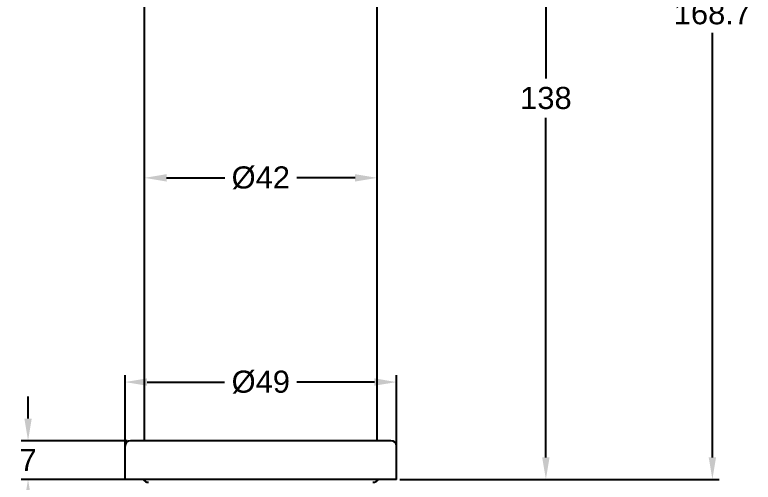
# Model space of a CAD drawing. Header units: millimetres. Extents: x 2985 to 3826, y 1462 to 2056.
# Drawn here: x 3178.7 to 3312.3, y 1688.3 to 1772.9 of the extents above; entities that cross this region are included whole.
import ezdxf

# ---------------------------------------------------------------- set-up
doc = ezdxf.new("R2010")
doc.units = ezdxf.units.MM
doc.layers.add('02___PRT_ALL_AXES', color=7, linetype='Continuous')
doc.styles.get("Standard").update_dxf_attribs({"font": 'arial.ttf'})
doc.dimstyles.new('사본(2) STANDARD', dxfattribs={"dimscale": 0, "dimtxt": 4, "dimasz": 4, "dimexe": 1.25, "dimexo": 0.625, "dimgap": 1.5, "dimtad": 3, "dimtih": 1, "dimtoh": 1, "dimdec": 1, "dimzin": 9, "dimdsep": 46, "dimtxsty": 'Standard', "dimcen": 2.5, "dimclrd": 3, "dimclre": 3, "dimclrt": 4, "dimadec": 0, "dimazin": 0, "dimtfac": 1, "dimtdec": 1, "dimtmove": 0, "dimatfit": 3, "dimfxl": 1.25, "dimtfill": 1, "dimtolj": 1, "dimtzin": 0, "dimarcsym": 0})

# ---------------------------------------------------------------- blocks, each defined once
blk = doc.blocks.new('*D4')
at = {"color": 3, "lineweight": -2, "transparency": 16777216}
for p, q in [((3244.38, 1857.51), (3306.15, 1857.51)), ((3304.9, 1853.51), (3304.9, 1776.71)), ((3304.9, 1692.84), (3304.9, 1769.63)), ((3248.39, 1688.84), (3306.15, 1688.84))]:
    blk.add_line(p, q, dxfattribs=at)
at = {"color": 3, "transparency": 16777216}
for points in [[(3304.23, 1853.51), (3305.56, 1853.51), (3304.9, 1857.51)], [(3304.23, 1692.84), (3305.56, 1692.84), (3304.9, 1688.84)]]:
    blk.add_solid(points, dxfattribs=at)
at = {"layer": 'Defpoints', "color": 0, "transparency": 16777216}
for p in [(3243.76, 1857.51), (3247.76, 1688.84), (3304.9, 1688.84)]:
    blk.add_point(p, dxfattribs=at)
at = {"color": 4, "transparency": 16777216, "insert": (3304.9, 1773.17), "char_height": 4, "attachment_point": 5, "bg_fill": 3, "box_fill_scale": 1.1, "bg_fill_color": 256, "bg_fill_true_color": 13158600, "bg_fill_transparency": 0}
blk.add_mtext('\\A1;168.7', dxfattribs=at)
blk = doc.blocks.new('*D5')
at = {"color": 3, "lineweight": -2, "transparency": 16777216}
for p, q in [((3223.83, 1826.84), (3276.03, 1826.84)), ((3274.78, 1822.84), (3274.78, 1761.38)), ((3274.78, 1692.84), (3274.78, 1754.29)), ((3248.39, 1688.84), (3276.03, 1688.84))]:
    blk.add_line(p, q, dxfattribs=at)
at = {"color": 3, "transparency": 16777216}
for points in [[(3274.11, 1822.84), (3275.44, 1822.84), (3274.78, 1826.84)], [(3274.11, 1692.84), (3275.44, 1692.84), (3274.78, 1688.84)]]:
    blk.add_solid(points, dxfattribs=at)
at = {"layer": 'Defpoints', "color": 0, "transparency": 16777216}
for p in [(3223.21, 1826.84), (3247.76, 1688.84), (3274.78, 1688.84)]:
    blk.add_point(p, dxfattribs=at)
at = {"color": 4, "transparency": 16777216, "insert": (3274.78, 1757.84), "char_height": 4, "attachment_point": 5, "bg_fill": 3, "box_fill_scale": 1.1, "bg_fill_color": 256, "bg_fill_true_color": 13158600, "bg_fill_transparency": 0}
blk.add_mtext('\\A1;138', dxfattribs=at)
blk = doc.blocks.new('*D6')
at = {"color": 3, "lineweight": -2, "transparency": 16777216}
for p, q in [((3202.16, 1733.28), (3202.16, 1744.66)), ((3244.26, 1733.28), (3244.26, 1744.66)), ((3206.16, 1743.41), (3216.69, 1743.41)), ((3240.26, 1743.41), (3229.73, 1743.41))]:
    blk.add_line(p, q, dxfattribs=at)
at = {"color": 3, "transparency": 16777216}
for points in [[(3206.16, 1744.08), (3206.16, 1742.74), (3202.16, 1743.41)], [(3240.26, 1744.08), (3240.26, 1742.74), (3244.26, 1743.41)]]:
    blk.add_solid(points, dxfattribs=at)
at = {"layer": 'Defpoints', "color": 0, "transparency": 16777216}
for p in [(3244.26, 1743.41), (3202.16, 1732.65), (3244.26, 1732.65)]:
    blk.add_point(p, dxfattribs=at)
at = {"color": 4, "transparency": 16777216, "insert": (3223.21, 1743.41), "char_height": 4, "attachment_point": 5, "bg_fill": 3, "box_fill_scale": 1.1, "bg_fill_color": 256, "bg_fill_true_color": 13158600, "bg_fill_transparency": 0}
blk.add_mtext('\\A1;%%C42', dxfattribs=at)
blk = doc.blocks.new('*D7')
at = {"color": 3, "lineweight": -2, "transparency": 16777216}
for p, q in [((3198.65, 1692.47), (3198.65, 1707.71)), ((3247.76, 1692.47), (3247.76, 1707.71)), ((3202.65, 1706.46), (3216.66, 1706.46)), ((3243.76, 1706.46), (3229.75, 1706.46))]:
    blk.add_line(p, q, dxfattribs=at)
at = {"color": 3, "transparency": 16777216}
for points in [[(3202.65, 1707.13), (3202.65, 1705.8), (3198.65, 1706.46)], [(3243.76, 1707.13), (3243.76, 1705.8), (3247.76, 1706.46)]]:
    blk.add_solid(points, dxfattribs=at)
at = {"layer": 'Defpoints', "color": 0, "transparency": 16777216}
for p in [(3247.76, 1706.46), (3198.65, 1691.84), (3247.76, 1691.84)]:
    blk.add_point(p, dxfattribs=at)
at = {"color": 4, "transparency": 16777216, "insert": (3223.21, 1706.46), "char_height": 4, "attachment_point": 5, "bg_fill": 3, "box_fill_scale": 1.1, "bg_fill_color": 256, "bg_fill_true_color": 13158600, "bg_fill_transparency": 0}
blk.add_mtext('\\A1;%%C49', dxfattribs=at)
blk = doc.blocks.new('*D13')
at = {"color": 3, "lineweight": -2, "transparency": 16777216}
for p, q in [((3181.11, 1699.85), (3181.11, 1703.85)), ((3199.03, 1695.85), (3179.86, 1695.85)), ((3181.11, 1695.85), (3181.11, 1695.84)), ((3199.03, 1688.84), (3179.86, 1688.84)), ((3181.11, 1688.84), (3181.11, 1688.84)), ((3181.11, 1684.84), (3181.11, 1680.84))]:
    blk.add_line(p, q, dxfattribs=at)
at = {"color": 3, "transparency": 16777216}
for points in [[(3180.44, 1699.85), (3181.77, 1699.85), (3181.11, 1695.85)], [(3180.44, 1684.84), (3181.77, 1684.84), (3181.11, 1688.84)]]:
    blk.add_solid(points, dxfattribs=at)
at = {"layer": 'Defpoints', "color": 0, "transparency": 16777216}
for p in [(3199.65, 1695.85), (3181.11, 1688.84), (3199.65, 1688.84)]:
    blk.add_point(p, dxfattribs=at)
at = {"color": 4, "transparency": 16777216, "insert": (3181.11, 1692.34), "char_height": 4, "attachment_point": 5, "bg_fill": 3, "box_fill_scale": 1.1, "bg_fill_color": 256, "bg_fill_true_color": 13158600, "bg_fill_transparency": 0}
blk.add_mtext('\\A1;7', dxfattribs=at)

msp = doc.modelspace()

# ---------------------------------------------------------------- linework, layer by layer
at = {"color": 7, "linetype": 'Continuous'}
for p, q in [((3244.26, 1695.85), (3244.26, 1826.47)), ((3202.16, 1695.85), (3202.16, 1819.17)), ((3246.76, 1695.85), (3199.65, 1695.85)), ((3198.65, 1688.84), (3198.65, 1694.85)), ((3247.76, 1688.84), (3247.76, 1694.85))]:
    msp.add_line(p, q, dxfattribs=at)
for centre, start, end in [((3199.65, 1694.85), 90, 180), ((3246.76, 1694.85), 0, 90)]:
    msp.add_arc(centre, 1, start, end, dxfattribs=at)
at = {"layer": '02___PRT_ALL_AXES', "color": 7, "linetype": 'Continuous'}
msp.add_arc((3202.91, 1689.59), 1.25, 216.9419, 270, dxfattribs=at)

# ---------------------------------------------------------------- next in the draw order: dimensions: what is measured, and where the dimension line sits
dim = msp.add_linear_dim(base=(3304.9, 1688.84), p1=(3243.76, 1857.51), p2=(3247.76, 1688.84), angle=90, dimstyle='사본(2) STANDARD', override={"dimscale": 1, "dimtad": 0})
dim.commit()
dim.dimension.update_dxf_attribs({"geometry": '*D4', "text_midpoint": (3304.9, 1773.17)})

# ---------------------------------------------------------------- next in the draw order: dimensions: what is measured, and where the dimension line sits
dim = msp.add_linear_dim(base=(3274.78, 1688.84), p1=(3223.21, 1826.84), p2=(3247.76, 1688.84), angle=90, dimstyle='사본(2) STANDARD', override={"dimscale": 1, "dimtad": 0})
dim.commit()
dim.dimension.update_dxf_attribs({"geometry": '*D5', "text_midpoint": (3274.78, 1757.84)})

# ---------------------------------------------------------------- next in the draw order: linework, layer by layer
msp.add_arc((3243.5, 1689.59), 1.25, 270, 323.0581, dxfattribs=at)

# ---------------------------------------------------------------- next in the draw order: dimensions: what is measured, and where the dimension line sits
for base, p1, p2, text, picture, middle in [((3244.26, 1743.41), (3202.16, 1732.65), (3244.26, 1732.65), '%%C42', '*D6', (3223.21, 1743.41)), ((3247.76, 1706.46), (3198.65, 1691.84), (3247.76, 1691.84), '%%C49', '*D7', (3223.21, 1706.46))]:
    dim = msp.add_linear_dim(base=base, p1=p1, p2=p2, text=text, dimstyle='사본(2) STANDARD', override={"dimscale": 1, "dimtad": 0})
    dim.commit()
    dim.dimension.update_dxf_attribs({"geometry": picture, "text_midpoint": middle})

# ---------------------------------------------------------------- next in the draw order: dimensions: what is measured, and where the dimension line sits
dim = msp.add_linear_dim(base=(3181.11, 1688.84), p1=(3199.65, 1695.85), p2=(3199.65, 1688.84), angle=90, dimstyle='사본(2) STANDARD', override={"dimscale": 1, "dimtad": 0})
dim.commit()
dim.dimension.update_dxf_attribs({"geometry": '*D13', "text_midpoint": (3181.11, 1692.34)})

# ---------------------------------------------------------------- next in the draw order: linework, layer by layer
msp.add_line((3247.76, 1688.84), (3198.65, 1688.84), dxfattribs=at)

doc.saveas('drawing.dxf')
